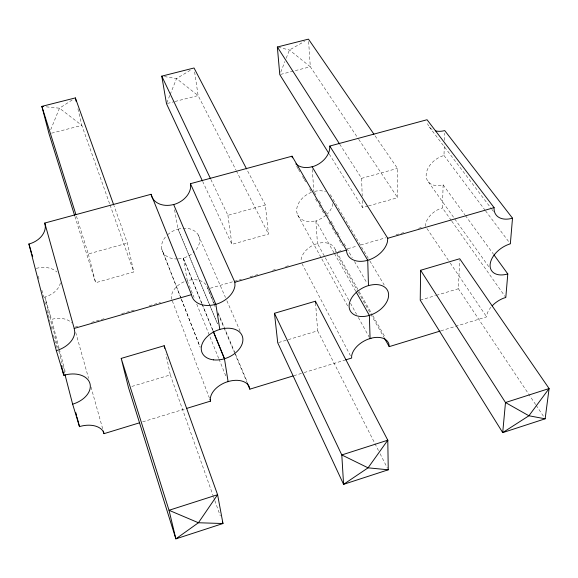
<?xml version="1.0" encoding="UTF-8"?>
<svg xmlns="http://www.w3.org/2000/svg" width="578" height="578" viewBox="0 0 578 578"><rect width="100%" height="100%" fill="white"/><g stroke="black" fill="none" stroke-linecap="round" stroke-linejoin="round"><path stroke-width="0.43" stroke-dasharray="2.89 2.17" d="M451.281 220.449L442.452 207.972L443.131 184.866A19.146 13.215 -35.5 0 1 426.145 175.055A19.146 13.215 -35.5 0 1 443.991 155.496L444.33 143.929M444.439 140.367L444.648 133.251M425.444 226.352L425.516 224.372A18.33 12.261 -33.6 0 1 440.494 208.506L442.452 207.972M535.669 404.6L458.376 288.74L459.633 260.512M440.949 330.818L486.647 316.852L486.82 314.837A20.071 12.124 -32.6 0 1 491.04 307.091M280.749 72.156L284.932 61.492M286.226 58.212L289.441 50.011L304.664 41.313M166.825 102.855L169.838 95.319M170.17 94.489L176.536 78.586L190.234 70.292M50.727 129.696L59.483 108.209L72.329 99.878M59.079 348.231L51.594 319.461L52.547 319.128A19.638 13.749 -15.4 0 1 71.78 322.885M142.708 421.846L185.668 408.711M293.855 375.714L303.349 372.81M304.209 372.55L344.777 360.152M131.878 386.429L170.293 374.92L165.98 354.314M278.574 342.544L317.654 330.833L315.574 303.009M420.228 300.17L435.487 295.596M436.339 295.344L458.376 288.74M75.154 327.069L77.741 326.324M91.534 322.358L105.326 318.384M121.705 313.666L135.49 309.7M149.283 305.726L160.489 302.504M210.255 288.241L241.416 279.268M250.072 276.775L258.727 274.283M272.578 270.294L276.038 269.305M285.561 266.559L289.022 265.562M338.253 251.452L341.706 250.462M347.746 248.721L357.247 245.982M360.701 244.993L385.736 237.782M396.096 234.798L404.73 232.313M418.537 228.339L421.991 227.342M74.909 216.447L95.659 282.714L133.793 271.956L127.398 243.121L114.011 205.761M202.632 181.384L231.93 244.357L268.481 234.047L265.338 204.959L246.987 169.715M329.265 154.095L362.579 207.581L367.709 206.136M368.562 205.898L397.642 197.698L397.483 168.393L374.465 134.963M76.441 216.201L88.326 253.959L127.398 243.121M210.898 179.512L227.92 215.327L265.338 204.959M339.698 144.175L361.618 178.335L397.483 168.393M51.63 133.164L81.83 125.397L109.762 204.186M167.345 103.469L174.18 101.714M175.033 101.49L198.117 95.558L235.94 170.004M280.648 74.396L310.299 66.766L358.216 138.59M46.269 106.836L59.483 108.209L81.83 125.397L77.575 107.364M164.376 76.578L176.536 78.586L198.117 95.558L194.569 71.549M278.213 47.223L289.441 50.011L310.299 66.766L308.529 40.034M429.338 126.994L491.278 208.593M491.82 209.308L493.453 211.454M443.991 155.496L484.993 210.074M485.527 210.789L510.345 243.822M443.131 184.866L464.864 214.799M465.391 215.529L493.489 254.219M428.349 181.86L488.995 267M451.794 221.179L505.801 297.511M426.961 228.592L449.727 262.253M450.233 262.997L486.647 316.852M358.714 139.341L397.642 197.698M536.167 405.351L544.151 417.309M333.029 199.208L369.45 260.273M369.913 261.046L384.211 285.005M314.295 192.286L316.101 195.393M319.266 200.833L321.975 205.573M325.132 210.941L328.297 216.382M330.999 221.049L334.163 226.489M337.321 231.937L340.03 236.597M344.098 243.598L346.359 247.55M346.807 248.258L352.226 257.658M354.48 261.473L367.124 283.314M296.659 166.32L298.002 168.646M298.45 169.426L299.801 171.753M302.496 176.413L303.84 178.747M304.288 179.52L305.632 181.853M309.671 188.84L311.47 191.947M315.509 198.94L317.3 202.047M319.099 205.147L321.787 209.807M322.242 210.587L323.586 212.914M328.969 222.234L330.32 224.567M332.112 227.674L337.494 236.994M339.293 240.101L342.436 245.534M311.463 192.301A19.305 13.944 -29.8 0 0 296.81 212.126A19.305 13.944 -29.8 0 0 315.877 220.68L317.481 243.634L318.362 243.324A18.525 12.875 -28.5 0 1 335.211 249.45L358.707 290.806M359.148 291.587L372.449 314.996M372.897 315.776L385.309 337.624M336.988 254.544L357.789 291.225M358.23 292.006L383.9 337.27M334.005 252.824L315.877 220.68A19.305 13.944 -29.8 0 0 326.584 214.727M334.445 253.54L355.665 291.16M348.772 300.177L317.481 243.613L315.436 244.169A18.525 12.882 -28.5 0 0 301.015 260.114L301.095 261.422M350.506 303.291L356.59 314.309M358.331 317.43L369.197 337.082M297.656 214.922L321.433 258.214M321.859 259.002L348.231 307.019M301.976 263.662L350.427 355.658M236.344 170.806L268.481 234.047M317.654 330.833L378.467 450.522M380.093 453.737L387.441 468.194M198.261 234.935L225.463 297.489M226.894 300.784L240.137 331.23M207.596 287.923L214.575 304.483M218.065 312.763L235.159 353.331M235.506 354.155L247.37 382.304M213.585 303.06L206.895 286.269M213.932 303.891L215.327 307.2M218.116 313.825L223.693 327.076M224.047 327.899L234.155 351.908M234.502 352.739L247.052 382.542M217.386 323.536L178.046 229.083A19.724 14.551 -22.3 0 0 166.963 235.362M174.585 209.763L178.06 229.148L217.4 323.601M178.313 258.901A19.724 14.551 -22.3 0 0 183.233 258.019L201.975 303.775M202.314 304.606L213.217 331.23L202.322 304.678M201.982 303.847L183.248 258.084A19.724 14.551 -22.3 0 0 194.092 251.957M187.301 280.735L188.992 284.925M189.324 285.742L194.049 297.439M196.744 304.086L218.665 358.309M218.997 359.119L226.085 376.654M161.724 249.017L181.066 298.436M181.398 299.274L200.082 347.024M163.097 252.564L181.131 298.645M181.463 299.483L200.147 347.234M172.338 300.957L209.619 398.574M110.066 205.031L133.793 271.956M170.293 374.92L213.347 496.35M213.65 497.203L214.554 499.753M214.85 500.599L220.269 515.887M60.415 282.866A20.483 14.949 -14.4 0 1 44.853 297.034L51.594 319.461M75.74 332.509L88.564 378.33M90.977 386.978L102.833 429.338M59.31 349.098L65.661 373.504M44.853 297.034L64.736 373.691M38.264 276.219L39.383 280.561M41.854 290.127L43.646 297.078M44.773 301.427L45.893 305.769M47.013 310.119L50.156 322.286M51.276 326.635L52.403 330.977M53.523 335.327L56.666 347.494M88.326 253.959L95.659 282.714M183.233 258.019L187.308 280.756L188.226 280.438A18.944 13.388 -22.1 0 1 206.476 285.503M171.695 299.274L171.363 297.33A18.944 13.395 -22.1 0 1 185.177 281.32M335.211 249.45L335.659 252.203M227.92 215.327L231.93 244.357M312.308 169.397L313.847 191.506M361.618 178.335L362.204 196.058M362.348 200.494L362.579 207.581M36.241 268.394A20.483 14.949 -14.4 0 1 56.897 272M177.504 258.944A19.724 14.551 -22.3 0 1 162.599 251.647A19.724 14.551 -22.3 0 1 166.385 235.947M178.06 229.148A19.724 14.551 -22.3 0 1 197.495 233.772A19.724 14.551 -22.3 0 1 194.663 251.387M332.834 203.622A19.305 13.944 -29.8 0 1 327.17 214.163M314.649 191.369A19.305 13.944 -29.8 0 1 325.559 191.708M330.096 194.613A19.305 13.944 -29.8 0 1 332.104 197.662M432.142 129.472A20.049 14.269 -37.8 0 1 427.597 123.678"/><path stroke-width="0.87" d="M420.618 270.273L420.228 300.17L502.708 432.619L545.148 418.804L549.1 388.546L459.712 258.749L420.618 270.273L505.49 402.534L528.913 415.77L545.148 418.804M492.145 305.849A20.071 12.124 -32.6 0 1 503.684 298.132L505.801 297.511L507.795 273.929A21.039 13.164 -34.1 0 1 490.137 264.5A21.039 13.164 -34.1 0 1 510.345 243.822L512.513 218.188A22.13 14.334 -36 0 1 494.089 207.625L427.048 119.733L329.778 146.061L329.612 149.601A20.165 15.144 -31.5 0 1 312.922 166.58L312.12 166.739A20.165 15.144 -31.5 0 1 295.842 163.935M329.778 146.061L387.766 238.259L387.419 241.915A22.296 15.288 -30.6 0 1 368.591 260.013L367.716 260.208L312.12 166.739M345.637 359.884L351.677 358.042L351.626 356.055A20.317 12.788 -28.1 0 1 367.846 339.279L371.025 338.303M64.96 374.566L72.64 404.181L79.497 426.68L80.537 426.304A21.632 13.756 -17 0 1 102.906 430.993L104.04 433.659L139.269 422.894M186.528 408.451L210.587 401.096L210.284 399.145A20.808 13.352 -22.7 0 1 225.781 382.318L229.112 381.299A20.808 13.345 -22.7 0 1 249.111 386.444L249.841 389.167L292.995 375.975M388.257 469.798L343.578 484.342L277.729 342.797L274.471 313.29L315.436 301.21L387.787 440.205L388.257 469.798L368.063 467.833L341.8 454.951L274.471 313.29M384.341 338.051L389.211 346.634L440.082 331.086M121.207 358.396L164.181 345.731L217.588 494.71L222.978 523.524L175.871 538.862L128.461 387.455L121.207 358.396L169.029 510.287L175.871 538.862L198.42 522.75L217.588 494.71L169.029 510.287L198.42 522.75L222.978 523.524L222.378 521.826M190.458 183.696L190.646 187.214A20.577 15.859 -22.6 0 1 174.491 204.33L173.646 204.496A20.577 15.866 -22.6 0 1 151.046 194.287L44.781 223.05L45.344 226.547A21.415 16.314 -12.9 0 1 29.789 243.786L28.9 243.967L56.304 350.571L57.287 350.355A23.792 16.625 -15.2 0 0 74.764 332.003L74.215 328.427L191.484 294.643A22.802 16.09 -23.3 0 0 215.825 304.281L216.75 304.079A22.802 16.09 -23.3 0 0 234.95 285.85L234.87 282.223L190.458 183.696L292.078 156.19L346.468 250.079L234.87 282.223M387.766 238.259L494.089 207.625M113.707 204.908L75.35 97.913L41.862 106.374L49.043 133.829L74.641 215.587M202.249 180.567L166.486 103.686L161.768 76.144L194.042 67.987L246.575 168.913M328.795 153.329L279.781 74.62L277.353 47.006L308.471 39.138L373.952 134.219M43.625 106.562L41.862 106.374L75.899 214.489M512.513 218.188L444.728 130.585A20.049 14.269 -37.8 0 1 435.819 130.939M494.017 254.949L507.795 273.929M277.353 47.006L339.214 143.416M356.106 291.868L369.371 315.407L370.065 338.65M161.768 76.144L210.508 178.703M173.646 204.496L215.825 304.281L219.813 329.402M247.398 383.373L249.841 389.167M224.459 358.692L213.217 331.23L224.474 358.757L228.108 381.661M151.046 194.287L191.484 294.643M209.944 399.412L210.587 401.096M56.304 350.571L63.84 375.31A22.658 15.093 -16.2 0 1 89.886 383.308A22.658 15.093 -16.2 0 1 72.64 404.181M28.9 243.967L31.429 252.391M31.942 254.074L32.7 256.603M103.318 431.065L104.04 433.659M44.781 223.05L74.215 328.427M75.87 412.735L76.549 415.351M77.004 417.092L79.497 426.68M61.376 365.744L63.84 375.31M75.35 97.913L76.159 101.352M164.181 345.731L164.723 348.303M389.211 346.634L388.857 343.859A20.317 12.788 -28.1 0 0 371.025 338.238M315.436 301.21L315.574 303.009M367.716 260.208L368.475 285.648A21.249 13.959 -29.2 0 1 388.618 294.672A21.249 13.959 -29.2 0 1 369.371 315.407A21.256 13.959 -29.2 0 1 349.098 306.347A21.256 13.959 -29.2 0 1 368.475 285.575M367.716 260.281A22.296 15.288 -30.6 0 1 346.468 250.151M292.324 157.816A20.165 15.144 -31.5 0 1 292.078 156.19M505.49 402.534L502.708 432.619L528.913 415.77L549.1 388.546L505.49 402.534M387.787 440.205L368.063 467.833L343.578 484.342L341.8 454.951L387.787 440.205M213.499 359.863A21.762 14.623 -22.9 0 0 242.803 338.137A21.762 14.623 -22.9 0 0 209.922 334.308A21.762 14.623 -22.9 0 0 213.499 359.863"/></g></svg>
